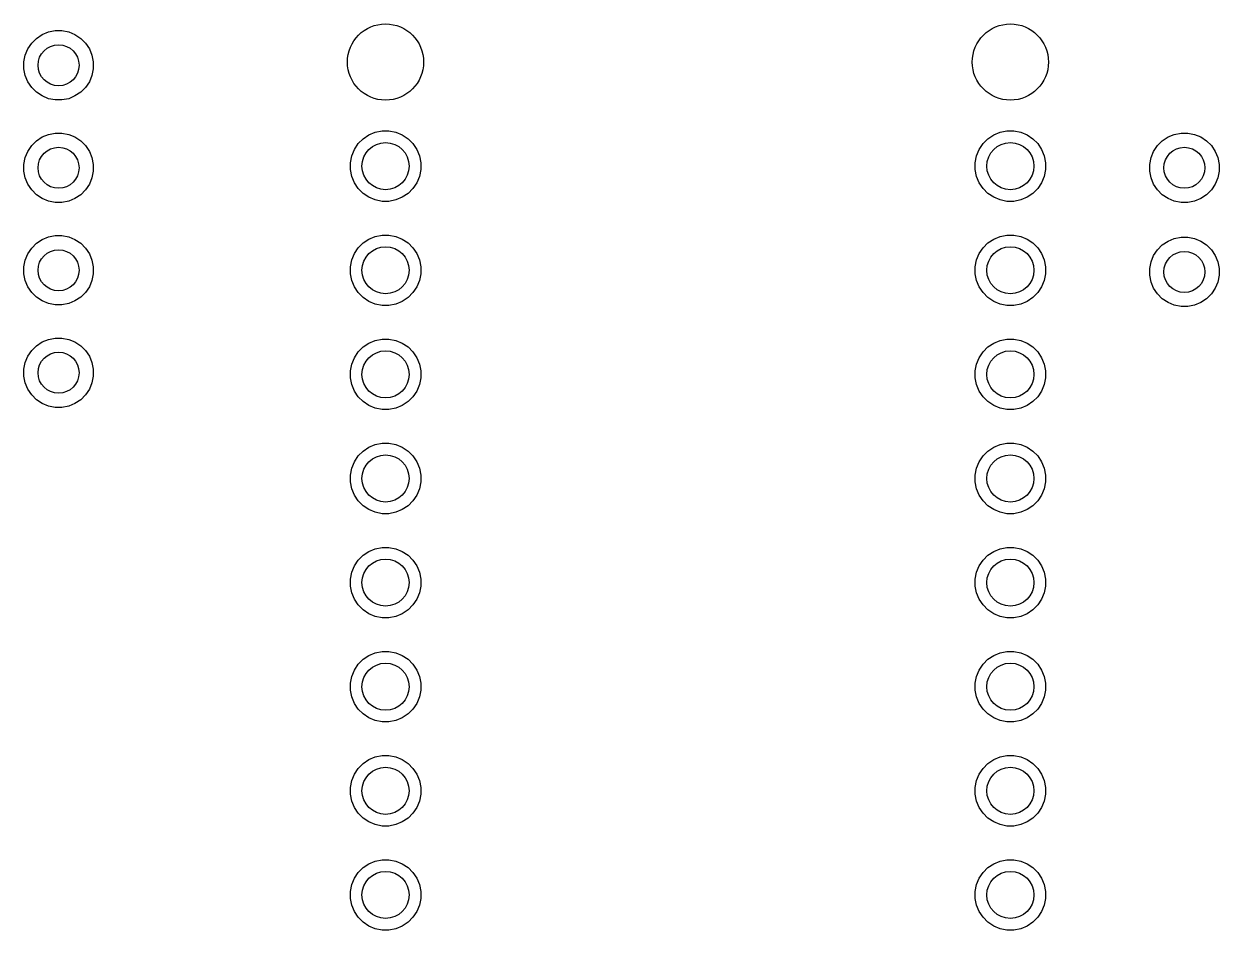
# Model space of a CAD drawing. Header units: inches. Extents: x 5.28 to 6.43, y -5.01 to -3.33.
# Drawn here: x 5.283 to 6.431, y -4.203 to -3.333 of the extents above; entities that cross this region are included whole.
import ezdxf

# ---------------------------------------------------------------- set-up
doc = ezdxf.new("R2010")
doc.units = ezdxf.units.IN
doc.header["$MEASUREMENT"] = 0
doc.layers.add('B.Mask', color=4, linetype='CONTINUOUS', true_color=0x02ffee)

msp = doc.modelspace()

# ---------------------------------------------------------------- linework, layer by layer
at = {"layer": 'B.Mask', "linetype": 'CONTINUOUS'}
for p, q in [((5.3067, -3.3408), (5.3132, -3.3395)), ((5.3132, -3.3395), (5.3197, -3.3395)), ((5.3197, -3.3395), (5.3262, -3.3408)), ((5.2906, -3.3516), (5.2952, -3.347)), ((5.2952, -3.347), (5.3007, -3.3433)), ((5.3007, -3.3433), (5.3067, -3.3408)), ((5.3262, -3.3408), (5.3322, -3.3433)), ((5.3322, -3.3433), (5.3377, -3.347)), ((5.3377, -3.347), (5.3423, -3.3516)), ((5.2844, -3.3631), (5.2869, -3.3571)), ((5.2869, -3.3571), (5.2906, -3.3516)), ((5.3423, -3.3516), (5.346, -3.3571)), ((5.346, -3.3571), (5.3485, -3.3631)), ((5.2831, -3.3696), (5.2844, -3.3631)), ((5.2831, -3.3761), (5.2831, -3.3696)), ((5.3485, -3.3631), (5.3497, -3.3696)), ((5.3497, -3.3696), (5.3497, -3.3761)), ((5.2844, -3.3825), (5.2831, -3.3761)), ((5.2869, -3.3886), (5.2844, -3.3825)), ((5.3485, -3.3825), (5.346, -3.3886)), ((5.3497, -3.3761), (5.3485, -3.3825)), ((5.2906, -3.3941), (5.2869, -3.3886)), ((5.2952, -3.3987), (5.2906, -3.3941)), ((5.3423, -3.3941), (5.3377, -3.3987)), ((5.346, -3.3886), (5.3423, -3.3941)), ((5.3007, -3.4023), (5.2952, -3.3987)), ((5.3067, -3.4049), (5.3007, -3.4023)), ((5.3132, -3.4061), (5.3067, -3.4049)), ((5.3197, -3.4061), (5.3132, -3.4061)), ((5.3262, -3.4049), (5.3197, -3.4061)), ((5.3322, -3.4023), (5.3262, -3.4049)), ((5.3377, -3.3987), (5.3322, -3.4023)), ((5.2952, -3.4454), (5.3007, -3.4417)), ((5.3007, -3.4417), (5.3067, -3.4392)), ((5.3067, -3.4392), (5.3132, -3.438)), ((5.3132, -3.438), (5.3197, -3.438)), ((5.3197, -3.438), (5.3262, -3.4392)), ((5.3262, -3.4392), (5.3322, -3.4417)), ((5.3322, -3.4417), (5.3377, -3.4454)), ((5.6089, -3.4434), (5.6144, -3.4397)), ((5.6144, -3.4397), (5.6206, -3.4372)), ((5.6206, -3.4372), (5.6271, -3.4359)), ((5.6271, -3.4359), (5.6337, -3.4359)), ((5.6337, -3.4359), (5.6403, -3.4372)), ((5.6403, -3.4372), (5.6464, -3.4397)), ((5.6464, -3.4397), (5.652, -3.4434)), ((6.2089, -3.4434), (6.2144, -3.4397)), ((6.2144, -3.4397), (6.2206, -3.4372)), ((6.2206, -3.4372), (6.2271, -3.4359)), ((6.2271, -3.4359), (6.2337, -3.4359)), ((6.2337, -3.4359), (6.2403, -3.4372)), ((6.2403, -3.4372), (6.2464, -3.4397)), ((6.2464, -3.4397), (6.252, -3.4434)), ((6.3763, -3.4454), (6.3818, -3.4417)), ((6.3818, -3.4417), (6.3878, -3.4392)), ((6.3878, -3.4392), (6.3943, -3.438)), ((6.3943, -3.438), (6.4008, -3.438)), ((6.4008, -3.438), (6.4073, -3.4392)), ((6.4073, -3.4392), (6.4133, -3.4417)), ((6.4133, -3.4417), (6.4188, -3.4454)), ((5.2869, -3.4555), (5.2906, -3.45)), ((5.2906, -3.45), (5.2952, -3.4454)), ((5.3377, -3.4454), (5.3423, -3.45)), ((5.3423, -3.45), (5.346, -3.4555)), ((5.5979, -3.4598), (5.6005, -3.4537)), ((5.6005, -3.4537), (5.6042, -3.4481)), ((5.6042, -3.4481), (5.6089, -3.4434)), ((5.652, -3.4434), (5.6567, -3.4481)), ((5.6567, -3.4481), (5.6604, -3.4537)), ((5.6604, -3.4537), (5.6629, -3.4598)), ((6.1979, -3.4598), (6.2005, -3.4537)), ((6.2005, -3.4537), (6.2042, -3.4481)), ((6.2042, -3.4481), (6.2089, -3.4434)), ((6.252, -3.4434), (6.2567, -3.4481)), ((6.2567, -3.4481), (6.2604, -3.4537)), ((6.2604, -3.4537), (6.2629, -3.4598)), ((6.368, -3.4555), (6.3717, -3.45)), ((6.3717, -3.45), (6.3763, -3.4454)), ((6.4188, -3.4454), (6.4234, -3.45)), ((6.4234, -3.45), (6.4271, -3.4555)), ((5.2831, -3.468), (5.2844, -3.4615)), ((5.2844, -3.4615), (5.2869, -3.4555)), ((5.346, -3.4555), (5.3485, -3.4615)), ((5.3485, -3.4615), (5.3497, -3.468)), ((5.5966, -3.4664), (5.5979, -3.4598)), ((5.6629, -3.4598), (5.6642, -3.4664)), ((6.1966, -3.4664), (6.1979, -3.4598)), ((6.2629, -3.4598), (6.2642, -3.4664)), ((6.3642, -3.468), (6.3655, -3.4615)), ((6.3655, -3.4615), (6.368, -3.4555)), ((6.4271, -3.4555), (6.4296, -3.4615)), ((6.4296, -3.4615), (6.4308, -3.468)), ((5.2831, -3.4745), (5.2831, -3.468)), ((5.2844, -3.481), (5.2831, -3.4745)), ((5.3497, -3.4745), (5.3485, -3.481)), ((5.3497, -3.468), (5.3497, -3.4745)), ((5.5966, -3.473), (5.5966, -3.4664)), ((5.5979, -3.4795), (5.5966, -3.473)), ((5.6642, -3.473), (5.6629, -3.4795)), ((5.6642, -3.4664), (5.6642, -3.473)), ((6.1966, -3.473), (6.1966, -3.4664)), ((6.1979, -3.4795), (6.1966, -3.473)), ((6.2642, -3.473), (6.2629, -3.4795)), ((6.2642, -3.4664), (6.2642, -3.473)), ((6.3642, -3.4745), (6.3642, -3.468)), ((6.3655, -3.481), (6.3642, -3.4745)), ((6.4308, -3.4745), (6.4296, -3.481)), ((6.4308, -3.468), (6.4308, -3.4745)), ((5.2869, -3.487), (5.2844, -3.481)), ((5.2906, -3.4925), (5.2869, -3.487)), ((5.346, -3.487), (5.3423, -3.4925)), ((5.3485, -3.481), (5.346, -3.487)), ((5.6005, -3.4857), (5.5979, -3.4795)), ((5.6042, -3.4912), (5.6005, -3.4857)), ((5.6604, -3.4857), (5.6567, -3.4912)), ((5.6629, -3.4795), (5.6604, -3.4857)), ((6.2005, -3.4857), (6.1979, -3.4795)), ((6.2042, -3.4912), (6.2005, -3.4857)), ((6.2604, -3.4857), (6.2567, -3.4912)), ((6.2629, -3.4795), (6.2604, -3.4857)), ((6.368, -3.487), (6.3655, -3.481)), ((6.3717, -3.4925), (6.368, -3.487)), ((6.4271, -3.487), (6.4234, -3.4925)), ((6.4296, -3.481), (6.4271, -3.487)), ((5.2952, -3.4971), (5.2906, -3.4925)), ((5.3007, -3.5008), (5.2952, -3.4971)), ((5.3377, -3.4971), (5.3322, -3.5008)), ((5.3423, -3.4925), (5.3377, -3.4971)), ((5.6089, -3.4959), (5.6042, -3.4912)), ((5.6144, -3.4996), (5.6089, -3.4959)), ((5.6206, -3.5022), (5.6144, -3.4996)), ((5.6464, -3.4996), (5.6403, -3.5022)), ((5.652, -3.4959), (5.6464, -3.4996)), ((5.6567, -3.4912), (5.652, -3.4959)), ((6.2089, -3.4959), (6.2042, -3.4912)), ((6.2144, -3.4996), (6.2089, -3.4959)), ((6.2206, -3.5022), (6.2144, -3.4996)), ((6.2464, -3.4996), (6.2403, -3.5022)), ((6.252, -3.4959), (6.2464, -3.4996)), ((6.2567, -3.4912), (6.252, -3.4959)), ((6.3763, -3.4971), (6.3717, -3.4925)), ((6.3818, -3.5008), (6.3763, -3.4971)), ((6.4188, -3.4971), (6.4133, -3.5008)), ((6.4234, -3.4925), (6.4188, -3.4971)), ((5.3067, -3.5033), (5.3007, -3.5008)), ((5.3132, -3.5046), (5.3067, -3.5033)), ((5.3197, -3.5046), (5.3132, -3.5046)), ((5.3262, -3.5033), (5.3197, -3.5046)), ((5.3322, -3.5008), (5.3262, -3.5033)), ((5.6271, -3.5035), (5.6206, -3.5022)), ((5.6337, -3.5035), (5.6271, -3.5035)), ((5.6403, -3.5022), (5.6337, -3.5035)), ((6.2271, -3.5035), (6.2206, -3.5022)), ((6.2337, -3.5035), (6.2271, -3.5035)), ((6.2403, -3.5022), (6.2337, -3.5035)), ((6.3878, -3.5033), (6.3818, -3.5008)), ((6.3943, -3.5046), (6.3878, -3.5033)), ((6.4008, -3.5046), (6.3943, -3.5046)), ((6.4073, -3.5033), (6.4008, -3.5046)), ((6.4133, -3.5008), (6.4073, -3.5033)), ((5.2906, -3.5485), (5.2952, -3.5438)), ((5.2952, -3.5438), (5.3007, -3.5402)), ((5.3007, -3.5402), (5.3067, -3.5377)), ((5.3067, -3.5377), (5.3132, -3.5364)), ((5.3132, -3.5364), (5.3197, -3.5364)), ((5.3197, -3.5364), (5.3262, -3.5377)), ((5.3262, -3.5377), (5.3322, -3.5402)), ((5.3322, -3.5402), (5.3377, -3.5438)), ((5.3377, -3.5438), (5.3423, -3.5485)), ((5.6042, -3.5481), (5.6089, -3.5434)), ((5.6089, -3.5434), (5.6144, -3.5397)), ((5.6144, -3.5397), (5.6206, -3.5372)), ((5.6206, -3.5372), (5.6271, -3.5359)), ((5.6271, -3.5359), (5.6337, -3.5359)), ((5.6337, -3.5359), (5.6403, -3.5372)), ((5.6403, -3.5372), (5.6464, -3.5397)), ((5.6464, -3.5397), (5.652, -3.5434)), ((5.652, -3.5434), (5.6567, -3.5481)), ((6.2042, -3.5481), (6.2089, -3.5434)), ((6.2089, -3.5434), (6.2144, -3.5397)), ((6.2144, -3.5397), (6.2206, -3.5372)), ((6.2206, -3.5372), (6.2271, -3.5359)), ((6.2271, -3.5359), (6.2337, -3.5359)), ((6.2337, -3.5359), (6.2403, -3.5372)), ((6.2403, -3.5372), (6.2464, -3.5397)), ((6.2464, -3.5397), (6.252, -3.5434)), ((6.252, -3.5434), (6.2567, -3.5481)), ((6.3717, -3.55), (6.3763, -3.5454)), ((6.3763, -3.5454), (6.3818, -3.5417)), ((6.3818, -3.5417), (6.3878, -3.5392)), ((6.3878, -3.5392), (6.3943, -3.538)), ((6.3943, -3.538), (6.4008, -3.538)), ((6.4008, -3.538), (6.4073, -3.5392)), ((6.4073, -3.5392), (6.4133, -3.5417)), ((6.4133, -3.5417), (6.4188, -3.5454)), ((6.4188, -3.5454), (6.4234, -3.55)), ((5.2844, -3.56), (5.2869, -3.5539)), ((5.2869, -3.5539), (5.2906, -3.5485)), ((5.3423, -3.5485), (5.346, -3.5539)), ((5.346, -3.5539), (5.3485, -3.56)), ((5.5979, -3.5598), (5.6005, -3.5537)), ((5.6005, -3.5537), (5.6042, -3.5481)), ((5.6567, -3.5481), (5.6604, -3.5537)), ((5.6604, -3.5537), (5.6629, -3.5598)), ((6.1979, -3.5598), (6.2005, -3.5537)), ((6.2005, -3.5537), (6.2042, -3.5481)), ((6.2567, -3.5481), (6.2604, -3.5537)), ((6.2604, -3.5537), (6.2629, -3.5598)), ((6.3655, -3.5615), (6.368, -3.5555)), ((6.368, -3.5555), (6.3717, -3.55)), ((6.4234, -3.55), (6.4271, -3.5555)), ((6.4271, -3.5555), (6.4296, -3.5615)), ((5.2831, -3.5664), (5.2844, -3.56)), ((5.2831, -3.573), (5.2831, -3.5664)), ((5.3485, -3.56), (5.3497, -3.5664)), ((5.3497, -3.5664), (5.3497, -3.573)), ((5.5966, -3.5664), (5.5979, -3.5598)), ((5.5966, -3.573), (5.5966, -3.5664)), ((5.6629, -3.5598), (5.6642, -3.5664)), ((5.6642, -3.5664), (5.6642, -3.573)), ((6.1966, -3.5664), (6.1979, -3.5598)), ((6.1966, -3.573), (6.1966, -3.5664)), ((6.2629, -3.5598), (6.2642, -3.5664)), ((6.2642, -3.5664), (6.2642, -3.573)), ((6.3642, -3.568), (6.3655, -3.5615)), ((6.3642, -3.5745), (6.3642, -3.568)), ((6.4296, -3.5615), (6.4308, -3.568)), ((6.4308, -3.568), (6.4308, -3.5745)), ((5.2844, -3.5794), (5.2831, -3.573)), ((5.2869, -3.5855), (5.2844, -3.5794)), ((5.3485, -3.5794), (5.346, -3.5855)), ((5.3497, -3.573), (5.3485, -3.5794)), ((5.5979, -3.5795), (5.5966, -3.573)), ((5.6005, -3.5857), (5.5979, -3.5795)), ((5.6629, -3.5795), (5.6604, -3.5857)), ((5.6642, -3.573), (5.6629, -3.5795)), ((6.1979, -3.5795), (6.1966, -3.573)), ((6.2005, -3.5857), (6.1979, -3.5795)), ((6.2629, -3.5795), (6.2604, -3.5857)), ((6.2642, -3.573), (6.2629, -3.5795)), ((6.3655, -3.581), (6.3642, -3.5745)), ((6.4308, -3.5745), (6.4296, -3.581)), ((5.2906, -3.5909), (5.2869, -3.5855)), ((5.2952, -3.5956), (5.2906, -3.5909)), ((5.3423, -3.5909), (5.3377, -3.5956)), ((5.346, -3.5855), (5.3423, -3.5909)), ((5.6042, -3.5912), (5.6005, -3.5857)), ((5.6089, -3.5959), (5.6042, -3.5912)), ((5.6567, -3.5912), (5.652, -3.5959)), ((5.6604, -3.5857), (5.6567, -3.5912)), ((6.2042, -3.5912), (6.2005, -3.5857)), ((6.2089, -3.5959), (6.2042, -3.5912)), ((6.2567, -3.5912), (6.252, -3.5959)), ((6.2604, -3.5857), (6.2567, -3.5912)), ((6.368, -3.587), (6.3655, -3.581)), ((6.3717, -3.5925), (6.368, -3.587)), ((6.4271, -3.587), (6.4234, -3.5925)), ((6.4296, -3.581), (6.4271, -3.587)), ((5.3007, -3.5992), (5.2952, -3.5956)), ((5.3067, -3.6017), (5.3007, -3.5992)), ((5.3132, -3.603), (5.3067, -3.6017)), ((5.3197, -3.603), (5.3132, -3.603)), ((5.3262, -3.6017), (5.3197, -3.603)), ((5.3322, -3.5992), (5.3262, -3.6017)), ((5.3377, -3.5956), (5.3322, -3.5992)), ((5.6144, -3.5996), (5.6089, -3.5959)), ((5.6206, -3.6022), (5.6144, -3.5996)), ((5.6271, -3.6035), (5.6206, -3.6022)), ((5.6337, -3.6035), (5.6271, -3.6035)), ((5.6403, -3.6022), (5.6337, -3.6035)), ((5.6464, -3.5996), (5.6403, -3.6022)), ((5.652, -3.5959), (5.6464, -3.5996)), ((6.2144, -3.5996), (6.2089, -3.5959)), ((6.2206, -3.6022), (6.2144, -3.5996)), ((6.2271, -3.6035), (6.2206, -3.6022)), ((6.2337, -3.6035), (6.2271, -3.6035)), ((6.2403, -3.6022), (6.2337, -3.6035)), ((6.2464, -3.5996), (6.2403, -3.6022)), ((6.252, -3.5959), (6.2464, -3.5996)), ((6.3763, -3.5971), (6.3717, -3.5925)), ((6.3818, -3.6008), (6.3763, -3.5971)), ((6.3878, -3.6033), (6.3818, -3.6008)), ((6.3943, -3.6046), (6.3878, -3.6033)), ((6.4073, -3.6033), (6.4008, -3.6046)), ((6.4133, -3.6008), (6.4073, -3.6033)), ((6.4188, -3.5971), (6.4133, -3.6008)), ((6.4234, -3.5925), (6.4188, -3.5971)), ((6.4008, -3.6046), (6.3943, -3.6046)), ((5.3007, -3.6386), (5.3067, -3.6361)), ((5.3067, -3.6361), (5.3132, -3.6348)), ((5.3132, -3.6348), (5.3197, -3.6348)), ((5.3197, -3.6348), (5.3262, -3.6361)), ((5.3262, -3.6361), (5.3322, -3.6386)), ((5.6144, -3.6397), (5.6206, -3.6372)), ((5.6206, -3.6372), (5.6271, -3.6359)), ((5.6271, -3.6359), (5.6337, -3.6359)), ((5.6337, -3.6359), (5.6403, -3.6372)), ((5.6403, -3.6372), (5.6464, -3.6397)), ((6.2144, -3.6397), (6.2206, -3.6372)), ((6.2206, -3.6372), (6.2271, -3.6359)), ((6.2271, -3.6359), (6.2337, -3.6359)), ((6.2337, -3.6359), (6.2403, -3.6372)), ((6.2403, -3.6372), (6.2464, -3.6397)), ((5.2869, -3.6523), (5.2906, -3.6469)), ((5.2906, -3.6469), (5.2952, -3.6422)), ((5.2952, -3.6422), (5.3007, -3.6386)), ((5.3322, -3.6386), (5.3377, -3.6422)), ((5.3377, -3.6422), (5.3423, -3.6469)), ((5.3423, -3.6469), (5.346, -3.6523)), ((5.6005, -3.6537), (5.6042, -3.6481)), ((5.6042, -3.6481), (5.6089, -3.6434)), ((5.6089, -3.6434), (5.6144, -3.6397)), ((5.6464, -3.6397), (5.652, -3.6434)), ((5.652, -3.6434), (5.6567, -3.6481)), ((5.6567, -3.6481), (5.6604, -3.6537)), ((6.2005, -3.6537), (6.2042, -3.6481)), ((6.2042, -3.6481), (6.2089, -3.6434)), ((6.2089, -3.6434), (6.2144, -3.6397)), ((6.2464, -3.6397), (6.252, -3.6434)), ((6.252, -3.6434), (6.2567, -3.6481)), ((6.2567, -3.6481), (6.2604, -3.6537)), ((5.2831, -3.6648), (5.2844, -3.6584)), ((5.2844, -3.6584), (5.2869, -3.6523)), ((5.346, -3.6523), (5.3485, -3.6584)), ((5.3485, -3.6584), (5.3497, -3.6648)), ((5.5966, -3.6664), (5.5979, -3.6598)), ((5.5979, -3.6598), (5.6005, -3.6537)), ((5.6604, -3.6537), (5.6629, -3.6598)), ((5.6629, -3.6598), (5.6642, -3.6664)), ((6.1966, -3.6664), (6.1979, -3.6598)), ((6.1979, -3.6598), (6.2005, -3.6537)), ((6.2604, -3.6537), (6.2629, -3.6598)), ((6.2629, -3.6598), (6.2642, -3.6664)), ((5.2831, -3.6714), (5.2831, -3.6648)), ((5.2844, -3.6778), (5.2831, -3.6714)), ((5.3497, -3.6714), (5.3485, -3.6778)), ((5.3497, -3.6648), (5.3497, -3.6714)), ((5.5966, -3.673), (5.5966, -3.6664)), ((5.6642, -3.6664), (5.6642, -3.673)), ((6.1966, -3.673), (6.1966, -3.6664)), ((6.2642, -3.6664), (6.2642, -3.673)), ((5.2869, -3.6839), (5.2844, -3.6778)), ((5.2906, -3.6893), (5.2869, -3.6839)), ((5.346, -3.6839), (5.3423, -3.6893)), ((5.3485, -3.6778), (5.346, -3.6839)), ((5.5979, -3.6795), (5.5966, -3.673)), ((5.6005, -3.6857), (5.5979, -3.6795)), ((5.6629, -3.6795), (5.6604, -3.6857)), ((5.6642, -3.673), (5.6629, -3.6795)), ((6.1979, -3.6795), (6.1966, -3.673)), ((6.2005, -3.6857), (6.1979, -3.6795)), ((6.2629, -3.6795), (6.2604, -3.6857)), ((6.2642, -3.673), (6.2629, -3.6795)), ((5.2952, -3.694), (5.2906, -3.6893)), ((5.3007, -3.6976), (5.2952, -3.694)), ((5.3377, -3.694), (5.3322, -3.6976)), ((5.3423, -3.6893), (5.3377, -3.694)), ((5.6042, -3.6912), (5.6005, -3.6857)), ((5.6089, -3.6959), (5.6042, -3.6912)), ((5.6567, -3.6912), (5.652, -3.6959)), ((5.6604, -3.6857), (5.6567, -3.6912)), ((6.2042, -3.6912), (6.2005, -3.6857)), ((6.2089, -3.6959), (6.2042, -3.6912)), ((6.2567, -3.6912), (6.252, -3.6959)), ((6.2604, -3.6857), (6.2567, -3.6912)), ((5.3067, -3.7001), (5.3007, -3.6976)), ((5.3132, -3.7014), (5.3067, -3.7001)), ((5.3197, -3.7014), (5.3132, -3.7014)), ((5.3262, -3.7001), (5.3197, -3.7014)), ((5.3322, -3.6976), (5.3262, -3.7001)), ((5.6144, -3.6996), (5.6089, -3.6959)), ((5.6206, -3.7022), (5.6144, -3.6996)), ((5.6271, -3.7035), (5.6206, -3.7022)), ((5.6337, -3.7035), (5.6271, -3.7035)), ((5.6403, -3.7022), (5.6337, -3.7035)), ((5.6464, -3.6996), (5.6403, -3.7022)), ((5.652, -3.6959), (5.6464, -3.6996)), ((6.2144, -3.6996), (6.2089, -3.6959)), ((6.2206, -3.7022), (6.2144, -3.6996)), ((6.2271, -3.7035), (6.2206, -3.7022)), ((6.2337, -3.7035), (6.2271, -3.7035)), ((6.2403, -3.7022), (6.2337, -3.7035)), ((6.2464, -3.6996), (6.2403, -3.7022)), ((6.252, -3.6959), (6.2464, -3.6996)), ((5.6089, -3.7434), (5.6144, -3.7397)), ((5.6144, -3.7397), (5.6206, -3.7372)), ((5.6206, -3.7372), (5.6271, -3.7359)), ((5.6271, -3.7359), (5.6337, -3.7359)), ((5.6337, -3.7359), (5.6403, -3.7372)), ((5.6403, -3.7372), (5.6464, -3.7397)), ((5.6464, -3.7397), (5.652, -3.7434)), ((6.2089, -3.7434), (6.2144, -3.7397)), ((6.2144, -3.7397), (6.2206, -3.7372)), ((6.2206, -3.7372), (6.2271, -3.7359)), ((6.2271, -3.7359), (6.2337, -3.7359)), ((6.2337, -3.7359), (6.2403, -3.7372)), ((6.2403, -3.7372), (6.2464, -3.7397)), ((6.2464, -3.7397), (6.252, -3.7434)), ((5.6005, -3.7537), (5.6042, -3.7481)), ((5.6042, -3.7481), (5.6089, -3.7434)), ((5.652, -3.7434), (5.6567, -3.7481)), ((5.6567, -3.7481), (5.6604, -3.7537)), ((6.2005, -3.7537), (6.2042, -3.7481)), ((6.2042, -3.7481), (6.2089, -3.7434)), ((6.252, -3.7434), (6.2567, -3.7481)), ((6.2567, -3.7481), (6.2604, -3.7537)), ((5.5966, -3.7664), (5.5979, -3.7598)), ((5.5979, -3.7598), (5.6005, -3.7537)), ((5.6604, -3.7537), (5.6629, -3.7598)), ((5.6629, -3.7598), (5.6642, -3.7664)), ((6.1966, -3.7664), (6.1979, -3.7598)), ((6.1979, -3.7598), (6.2005, -3.7537)), ((6.2604, -3.7537), (6.2629, -3.7598)), ((6.2629, -3.7598), (6.2642, -3.7664)), ((5.5966, -3.773), (5.5966, -3.7664)), ((5.5979, -3.7795), (5.5966, -3.773)), ((5.6642, -3.773), (5.6629, -3.7795)), ((5.6642, -3.7664), (5.6642, -3.773)), ((6.1966, -3.773), (6.1966, -3.7664)), ((6.1979, -3.7795), (6.1966, -3.773)), ((6.2642, -3.773), (6.2629, -3.7795)), ((6.2642, -3.7664), (6.2642, -3.773)), ((5.6005, -3.7857), (5.5979, -3.7795)), ((5.6042, -3.7912), (5.6005, -3.7857)), ((5.6604, -3.7857), (5.6567, -3.7912)), ((5.6629, -3.7795), (5.6604, -3.7857)), ((6.2005, -3.7857), (6.1979, -3.7795)), ((6.2042, -3.7912), (6.2005, -3.7857)), ((6.2604, -3.7857), (6.2567, -3.7912)), ((6.2629, -3.7795), (6.2604, -3.7857)), ((5.6089, -3.7959), (5.6042, -3.7912)), ((5.6144, -3.7996), (5.6089, -3.7959)), ((5.652, -3.7959), (5.6464, -3.7996)), ((5.6567, -3.7912), (5.652, -3.7959)), ((6.2089, -3.7959), (6.2042, -3.7912)), ((6.2144, -3.7996), (6.2089, -3.7959)), ((6.252, -3.7959), (6.2464, -3.7996)), ((6.2567, -3.7912), (6.252, -3.7959)), ((5.6206, -3.8022), (5.6144, -3.7996)), ((5.6271, -3.8035), (5.6206, -3.8022)), ((5.6337, -3.8035), (5.6271, -3.8035)), ((5.6403, -3.8022), (5.6337, -3.8035)), ((5.6464, -3.7996), (5.6403, -3.8022)), ((6.2206, -3.8022), (6.2144, -3.7996)), ((6.2271, -3.8035), (6.2206, -3.8022)), ((6.2337, -3.8035), (6.2271, -3.8035)), ((6.2403, -3.8022), (6.2337, -3.8035)), ((6.2464, -3.7996), (6.2403, -3.8022)), ((5.6042, -3.8481), (5.6089, -3.8434)), ((5.6089, -3.8434), (5.6144, -3.8397)), ((5.6144, -3.8397), (5.6206, -3.8372)), ((5.6206, -3.8372), (5.6271, -3.8359)), ((5.6271, -3.8359), (5.6337, -3.8359)), ((5.6337, -3.8359), (5.6403, -3.8372)), ((5.6403, -3.8372), (5.6464, -3.8397)), ((5.6464, -3.8397), (5.652, -3.8434)), ((5.652, -3.8434), (5.6567, -3.8481)), ((6.2042, -3.8481), (6.2089, -3.8434)), ((6.2089, -3.8434), (6.2144, -3.8397)), ((6.2144, -3.8397), (6.2206, -3.8372)), ((6.2206, -3.8372), (6.2271, -3.8359)), ((6.2271, -3.8359), (6.2337, -3.8359)), ((6.2337, -3.8359), (6.2403, -3.8372)), ((6.2403, -3.8372), (6.2464, -3.8397)), ((6.2464, -3.8397), (6.252, -3.8434)), ((6.252, -3.8434), (6.2567, -3.8481)), ((5.5979, -3.8598), (5.6005, -3.8537)), ((5.6005, -3.8537), (5.6042, -3.8481)), ((5.6567, -3.8481), (5.6604, -3.8537)), ((5.6604, -3.8537), (5.6629, -3.8598)), ((6.1979, -3.8598), (6.2005, -3.8537)), ((6.2005, -3.8537), (6.2042, -3.8481)), ((6.2567, -3.8481), (6.2604, -3.8537)), ((6.2604, -3.8537), (6.2629, -3.8598)), ((5.5966, -3.8664), (5.5979, -3.8598)), ((5.5966, -3.873), (5.5966, -3.8664)), ((5.6629, -3.8598), (5.6642, -3.8664)), ((5.6642, -3.8664), (5.6642, -3.873)), ((6.1966, -3.8664), (6.1979, -3.8598)), ((6.1966, -3.873), (6.1966, -3.8664)), ((6.2629, -3.8598), (6.2642, -3.8664)), ((6.2642, -3.8664), (6.2642, -3.873)), ((5.5979, -3.8795), (5.5966, -3.873)), ((5.6642, -3.873), (5.6629, -3.8795)), ((6.1979, -3.8795), (6.1966, -3.873)), ((6.2642, -3.873), (6.2629, -3.8795)), ((5.6005, -3.8857), (5.5979, -3.8795)), ((5.6042, -3.8912), (5.6005, -3.8857)), ((5.6604, -3.8857), (5.6567, -3.8912)), ((5.6629, -3.8795), (5.6604, -3.8857)), ((6.2005, -3.8857), (6.1979, -3.8795)), ((6.2042, -3.8912), (6.2005, -3.8857)), ((6.2604, -3.8857), (6.2567, -3.8912)), ((6.2629, -3.8795), (6.2604, -3.8857)), ((5.6089, -3.8959), (5.6042, -3.8912)), ((5.6144, -3.8996), (5.6089, -3.8959)), ((5.6206, -3.9022), (5.6144, -3.8996)), ((5.6271, -3.9035), (5.6206, -3.9022)), ((5.6403, -3.9022), (5.6337, -3.9035)), ((5.6464, -3.8996), (5.6403, -3.9022)), ((5.652, -3.8959), (5.6464, -3.8996)), ((5.6567, -3.8912), (5.652, -3.8959)), ((6.2089, -3.8959), (6.2042, -3.8912)), ((6.2144, -3.8996), (6.2089, -3.8959)), ((6.2206, -3.9022), (6.2144, -3.8996)), ((6.2271, -3.9035), (6.2206, -3.9022)), ((6.2403, -3.9022), (6.2337, -3.9035)), ((6.2464, -3.8996), (6.2403, -3.9022)), ((6.252, -3.8959), (6.2464, -3.8996)), ((6.2567, -3.8912), (6.252, -3.8959)), ((5.6337, -3.9035), (5.6271, -3.9035)), ((6.2337, -3.9035), (6.2271, -3.9035)), ((5.6206, -3.9372), (5.6271, -3.9359)), ((5.6271, -3.9359), (5.6337, -3.9359)), ((5.6337, -3.9359), (5.6403, -3.9372)), ((6.2206, -3.9372), (6.2271, -3.9359)), ((6.2271, -3.9359), (6.2337, -3.9359)), ((6.2337, -3.9359), (6.2403, -3.9372)), ((5.6042, -3.9481), (5.6089, -3.9434)), ((5.6089, -3.9434), (5.6144, -3.9397)), ((5.6144, -3.9397), (5.6206, -3.9372)), ((5.6403, -3.9372), (5.6464, -3.9397)), ((5.6464, -3.9397), (5.652, -3.9434)), ((5.652, -3.9434), (5.6567, -3.9481)), ((6.2042, -3.9481), (6.2089, -3.9434)), ((6.2089, -3.9434), (6.2144, -3.9397)), ((6.2144, -3.9397), (6.2206, -3.9372)), ((6.2403, -3.9372), (6.2464, -3.9397)), ((6.2464, -3.9397), (6.252, -3.9434)), ((6.252, -3.9434), (6.2567, -3.9481)), ((5.5979, -3.9598), (5.6005, -3.9537)), ((5.6005, -3.9537), (5.6042, -3.9481)), ((5.6567, -3.9481), (5.6604, -3.9537)), ((5.6604, -3.9537), (5.6629, -3.9598)), ((6.1979, -3.9598), (6.2005, -3.9537)), ((6.2005, -3.9537), (6.2042, -3.9481)), ((6.2567, -3.9481), (6.2604, -3.9537)), ((6.2604, -3.9537), (6.2629, -3.9598)), ((5.5966, -3.9664), (5.5979, -3.9598)), ((5.5966, -3.973), (5.5966, -3.9664)), ((5.6629, -3.9598), (5.6642, -3.9664)), ((5.6642, -3.9664), (5.6642, -3.973)), ((6.1966, -3.9664), (6.1979, -3.9598)), ((6.1966, -3.973), (6.1966, -3.9664)), ((6.2629, -3.9598), (6.2642, -3.9664)), ((6.2642, -3.9664), (6.2642, -3.973)), ((5.5979, -3.9795), (5.5966, -3.973)), ((5.6005, -3.9857), (5.5979, -3.9795)), ((5.6629, -3.9795), (5.6604, -3.9857)), ((5.6642, -3.973), (5.6629, -3.9795)), ((6.1979, -3.9795), (6.1966, -3.973)), ((6.2005, -3.9857), (6.1979, -3.9795)), ((6.2629, -3.9795), (6.2604, -3.9857)), ((6.2642, -3.973), (6.2629, -3.9795)), ((5.6042, -3.9912), (5.6005, -3.9857)), ((5.6089, -3.9959), (5.6042, -3.9912)), ((5.6567, -3.9912), (5.652, -3.9959)), ((5.6604, -3.9857), (5.6567, -3.9912)), ((6.2042, -3.9912), (6.2005, -3.9857)), ((6.2089, -3.9959), (6.2042, -3.9912)), ((6.2567, -3.9912), (6.252, -3.9959)), ((6.2604, -3.9857), (6.2567, -3.9912)), ((5.6144, -3.9996), (5.6089, -3.9959)), ((5.6206, -4.0022), (5.6144, -3.9996)), ((5.6271, -4.0035), (5.6206, -4.0022)), ((5.6337, -4.0035), (5.6271, -4.0035)), ((5.6403, -4.0022), (5.6337, -4.0035)), ((5.6464, -3.9996), (5.6403, -4.0022)), ((5.652, -3.9959), (5.6464, -3.9996)), ((6.2144, -3.9996), (6.2089, -3.9959)), ((6.2206, -4.0022), (6.2144, -3.9996)), ((6.2271, -4.0035), (6.2206, -4.0022)), ((6.2337, -4.0035), (6.2271, -4.0035)), ((6.2403, -4.0022), (6.2337, -4.0035)), ((6.2464, -3.9996), (6.2403, -4.0022)), ((6.252, -3.9959), (6.2464, -3.9996)), ((5.6089, -4.0434), (5.6144, -4.0397)), ((5.6144, -4.0397), (5.6206, -4.0372)), ((5.6206, -4.0372), (5.6271, -4.0359)), ((5.6271, -4.0359), (5.6337, -4.0359)), ((5.6337, -4.0359), (5.6403, -4.0372)), ((5.6403, -4.0372), (5.6464, -4.0397)), ((5.6464, -4.0397), (5.652, -4.0434)), ((6.2089, -4.0434), (6.2144, -4.0397)), ((6.2144, -4.0397), (6.2206, -4.0372)), ((6.2206, -4.0372), (6.2271, -4.0359)), ((6.2271, -4.0359), (6.2337, -4.0359)), ((6.2337, -4.0359), (6.2403, -4.0372)), ((6.2403, -4.0372), (6.2464, -4.0397)), ((6.2464, -4.0397), (6.252, -4.0434)), ((5.6005, -4.0537), (5.6042, -4.0481)), ((5.6042, -4.0481), (5.6089, -4.0434)), ((5.652, -4.0434), (5.6567, -4.0481)), ((5.6567, -4.0481), (5.6604, -4.0537)), ((6.2005, -4.0537), (6.2042, -4.0481)), ((6.2042, -4.0481), (6.2089, -4.0434)), ((6.252, -4.0434), (6.2567, -4.0481)), ((6.2567, -4.0481), (6.2604, -4.0537)), ((5.5966, -4.0664), (5.5979, -4.0598)), ((5.5979, -4.0598), (5.6005, -4.0537)), ((5.6604, -4.0537), (5.6629, -4.0598)), ((5.6629, -4.0598), (5.6642, -4.0664)), ((6.1966, -4.0664), (6.1979, -4.0598)), ((6.1979, -4.0598), (6.2005, -4.0537)), ((6.2604, -4.0537), (6.2629, -4.0598)), ((6.2629, -4.0598), (6.2642, -4.0664)), ((5.5966, -4.073), (5.5966, -4.0664)), ((5.5979, -4.0795), (5.5966, -4.073)), ((5.6642, -4.073), (5.6629, -4.0795)), ((5.6642, -4.0664), (5.6642, -4.073)), ((6.1966, -4.073), (6.1966, -4.0664)), ((6.1979, -4.0795), (6.1966, -4.073)), ((6.2642, -4.073), (6.2629, -4.0795)), ((6.2642, -4.0664), (6.2642, -4.073)), ((5.6005, -4.0857), (5.5979, -4.0795)), ((5.6042, -4.0912), (5.6005, -4.0857)), ((5.6604, -4.0857), (5.6567, -4.0912)), ((5.6629, -4.0795), (5.6604, -4.0857)), ((6.2005, -4.0857), (6.1979, -4.0795)), ((6.2042, -4.0912), (6.2005, -4.0857)), ((6.2604, -4.0857), (6.2567, -4.0912)), ((6.2629, -4.0795), (6.2604, -4.0857)), ((5.6089, -4.0959), (5.6042, -4.0912)), ((5.6144, -4.0996), (5.6089, -4.0959)), ((5.652, -4.0959), (5.6464, -4.0996)), ((5.6567, -4.0912), (5.652, -4.0959)), ((6.2089, -4.0959), (6.2042, -4.0912)), ((6.2144, -4.0996), (6.2089, -4.0959)), ((6.252, -4.0959), (6.2464, -4.0996)), ((6.2567, -4.0912), (6.252, -4.0959)), ((5.6206, -4.1022), (5.6144, -4.0996)), ((5.6271, -4.1035), (5.6206, -4.1022)), ((5.6337, -4.1035), (5.6271, -4.1035)), ((5.6403, -4.1022), (5.6337, -4.1035)), ((5.6464, -4.0996), (5.6403, -4.1022)), ((6.2206, -4.1022), (6.2144, -4.0996)), ((6.2271, -4.1035), (6.2206, -4.1022)), ((6.2337, -4.1035), (6.2271, -4.1035)), ((6.2403, -4.1022), (6.2337, -4.1035)), ((6.2464, -4.0996), (6.2403, -4.1022)), ((5.6089, -4.1434), (5.6144, -4.1397)), ((5.6144, -4.1397), (5.6206, -4.1372)), ((5.6206, -4.1372), (5.6271, -4.1359)), ((5.6271, -4.1359), (5.6337, -4.1359)), ((5.6337, -4.1359), (5.6403, -4.1372)), ((5.6403, -4.1372), (5.6464, -4.1397)), ((5.6464, -4.1397), (5.652, -4.1434)), ((6.2089, -4.1434), (6.2144, -4.1397)), ((6.2144, -4.1397), (6.2206, -4.1372)), ((6.2206, -4.1372), (6.2271, -4.1359)), ((6.2271, -4.1359), (6.2337, -4.1359)), ((6.2337, -4.1359), (6.2403, -4.1372)), ((6.2403, -4.1372), (6.2464, -4.1397)), ((6.2464, -4.1397), (6.252, -4.1434)), ((5.5979, -4.1598), (5.6005, -4.1537)), ((5.6005, -4.1537), (5.6042, -4.1481)), ((5.6042, -4.1481), (5.6089, -4.1434)), ((5.652, -4.1434), (5.6567, -4.1481)), ((5.6567, -4.1481), (5.6604, -4.1537)), ((5.6604, -4.1537), (5.6629, -4.1598)), ((6.1979, -4.1598), (6.2005, -4.1537)), ((6.2005, -4.1537), (6.2042, -4.1481)), ((6.2042, -4.1481), (6.2089, -4.1434)), ((6.252, -4.1434), (6.2567, -4.1481)), ((6.2567, -4.1481), (6.2604, -4.1537)), ((6.2604, -4.1537), (6.2629, -4.1598)), ((5.5966, -4.1664), (5.5979, -4.1598)), ((5.6629, -4.1598), (5.6642, -4.1664)), ((6.1966, -4.1664), (6.1979, -4.1598)), ((6.2629, -4.1598), (6.2642, -4.1664)), ((5.5966, -4.173), (5.5966, -4.1664)), ((5.5979, -4.1795), (5.5966, -4.173)), ((5.6642, -4.173), (5.6629, -4.1795)), ((5.6642, -4.1664), (5.6642, -4.173)), ((6.1966, -4.173), (6.1966, -4.1664)), ((6.1979, -4.1795), (6.1966, -4.173)), ((6.2642, -4.173), (6.2629, -4.1795)), ((6.2642, -4.1664), (6.2642, -4.173)), ((5.6005, -4.1857), (5.5979, -4.1795)), ((5.6042, -4.1912), (5.6005, -4.1857)), ((5.6604, -4.1857), (5.6567, -4.1912)), ((5.6629, -4.1795), (5.6604, -4.1857)), ((6.2005, -4.1857), (6.1979, -4.1795)), ((6.2042, -4.1912), (6.2005, -4.1857)), ((6.2604, -4.1857), (6.2567, -4.1912)), ((6.2629, -4.1795), (6.2604, -4.1857)), ((5.6089, -4.1959), (5.6042, -4.1912)), ((5.6144, -4.1996), (5.6089, -4.1959)), ((5.6206, -4.2022), (5.6144, -4.1996)), ((5.6464, -4.1996), (5.6403, -4.2022)), ((5.652, -4.1959), (5.6464, -4.1996)), ((5.6567, -4.1912), (5.652, -4.1959)), ((6.2089, -4.1959), (6.2042, -4.1912)), ((6.2144, -4.1996), (6.2089, -4.1959)), ((6.2206, -4.2022), (6.2144, -4.1996)), ((6.2464, -4.1996), (6.2403, -4.2022)), ((6.252, -4.1959), (6.2464, -4.1996)), ((6.2567, -4.1912), (6.252, -4.1959)), ((5.6271, -4.2035), (5.6206, -4.2022)), ((5.6337, -4.2035), (5.6271, -4.2035)), ((5.6403, -4.2022), (5.6337, -4.2035)), ((6.2271, -4.2035), (6.2206, -4.2022)), ((6.2337, -4.2035), (6.2271, -4.2035)), ((6.2403, -4.2022), (6.2337, -4.2035))]:
    msp.add_line(p, q, dxfattribs=at)
at = {"layer": 'B.Mask'}
for centre, radius in [((5.6304, -3.3697), 0.0366), ((5.6304, -3.3697), 0.0366), ((6.2304, -3.3697), 0.0366), ((6.2304, -3.3697), 0.0366), ((5.3164, -3.3728), 0.0197), ((5.3164, -3.3728), 0.0197), ((5.3164, -3.4713), 0.0197), ((5.3164, -3.4713), 0.0197), ((5.6304, -3.4697), 0.0226), ((5.6304, -3.4697), 0.0226), ((6.2304, -3.4697), 0.0226), ((6.2304, -3.4697), 0.0226), ((6.3975, -3.4713), 0.0197), ((6.3975, -3.4713), 0.0197), ((5.3164, -3.5697), 0.0197), ((5.3164, -3.5697), 0.0197), ((5.6304, -3.5697), 0.0226), ((5.6304, -3.5697), 0.0226), ((6.2304, -3.5697), 0.0226), ((6.2304, -3.5697), 0.0226), ((6.3975, -3.5713), 0.0197), ((6.3975, -3.5713), 0.0197), ((5.3164, -3.6681), 0.0197), ((5.3164, -3.6681), 0.0197), ((5.6304, -3.6697), 0.0226), ((5.6304, -3.6697), 0.0226), ((6.2304, -3.6697), 0.0226), ((6.2304, -3.6697), 0.0226), ((5.6304, -3.7697), 0.0226), ((5.6304, -3.7697), 0.0226), ((6.2304, -3.7697), 0.0226), ((6.2304, -3.7697), 0.0226), ((5.6304, -3.8697), 0.0226), ((5.6304, -3.8697), 0.0226), ((6.2304, -3.8697), 0.0226), ((6.2304, -3.8697), 0.0226), ((5.6304, -3.9697), 0.0226), ((5.6304, -3.9697), 0.0226), ((6.2304, -3.9697), 0.0226), ((6.2304, -3.9697), 0.0226), ((5.6304, -4.0697), 0.0226), ((5.6304, -4.0697), 0.0226), ((6.2304, -4.0697), 0.0226), ((6.2304, -4.0697), 0.0226), ((5.6304, -4.1697), 0.0226), ((5.6304, -4.1697), 0.0226), ((6.2304, -4.1697), 0.0226), ((6.2304, -4.1697), 0.0226)]:
    msp.add_circle(centre, radius, dxfattribs=at)

doc.saveas('drawing.dxf')
